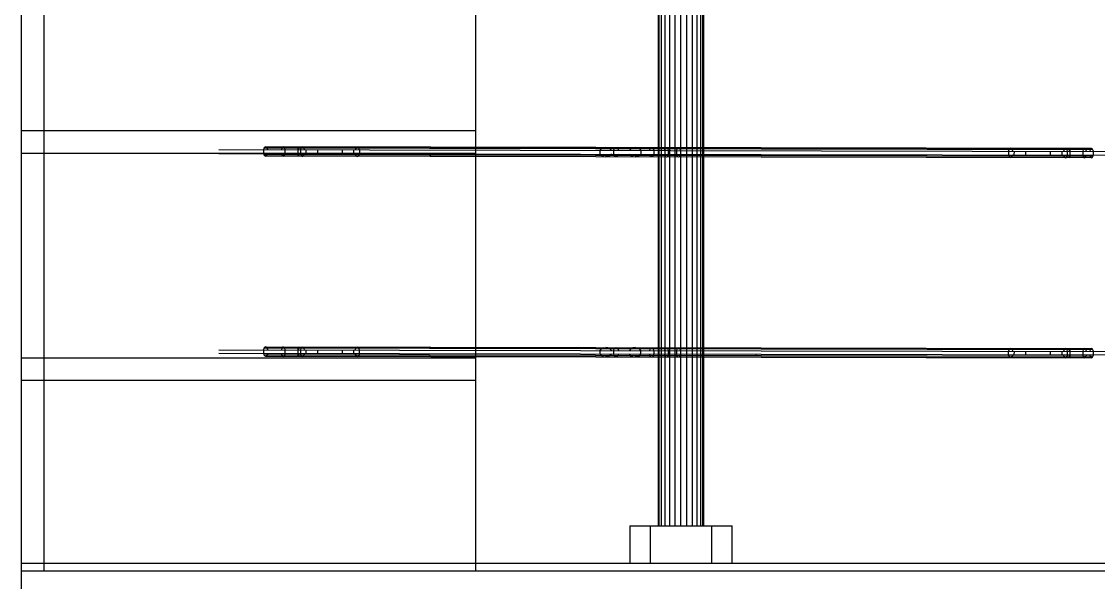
# Model space of a CAD drawing. Header units: inches. Extents: x 0 to 54693, y 0 to 31146.
# Drawn here: x 50653.2 to 51127.7, y 14348.5 to 14595.5 of the extents above; entities that cross this region are included whole.
import ezdxf

# ---------------------------------------------------------------- set-up
doc = ezdxf.new("R2010")
doc.units = ezdxf.units.IN
doc.header["$MEASUREMENT"] = 0
doc.layers.add('Added', color=3, linetype='Continuous')

msp = doc.modelspace()

# ---------------------------------------------------------------- linework, layer by layer
at = {"layer": 'Added', "linetype": 'Continuous', "lineweight": -2, "ltscale": 0.18}
for p, q in [((50653.23, 13843.54), (50653.23, 18243.35)), ((50663.23, 14353.54), (50663.23, 15333.24)), ((50853.23, 15333.24), (50853.23, 14353.54)), ((50933.73, 15327.61), (50933.73, 14373.47)), ((50934.07, 14373.47), (50934.07, 15327.61)), ((50935.07, 15327.61), (50935.07, 14373.47)), ((50936.66, 15327.61), (50936.66, 14373.47)), ((50938.73, 15327.61), (50938.73, 14373.47)), ((50941.14, 14373.47), (50941.14, 15327.61)), ((50943.73, 14373.47), (50943.73, 15327.61)), ((50946.32, 14373.47), (50946.32, 15327.61)), ((50948.73, 15327.61), (50948.73, 14373.47)), ((50950.8, 15327.61), (50950.8, 14373.47)), ((50952.39, 15327.61), (50952.39, 14373.47)), ((50953.39, 14373.47), (50953.39, 15327.61)), ((50953.73, 15327.61), (50953.73, 14373.47)), ((50653.23, 14547.51), (50853.23, 14547.51)), ((50653.23, 14537.51), (50853.23, 14537.51)), ((50740.08, 14537.48), (51150.06, 14536.71)), ((50740.09, 14539.12), (51150.07, 14538.35)), ((50759.77, 14539.09), (50759.76, 14537.44)), ((50759.76, 14537.44), (50760, 14536.79)), ((50760.02, 14539.74), (50759.77, 14539.09)), ((51125.22, 14536.1), (50760, 14536.79)), ((50760, 14536.79), (50760.34, 14536.36)), ((50760.36, 14540.17), (50760.02, 14539.74)), ((51125.23, 14539.05), (50760.02, 14539.74)), ((50760.75, 14540.32), (50760.36, 14540.17)), ((51124.96, 14539.49), (50760.36, 14540.17)), ((51124.64, 14539.64), (50760.75, 14540.32)), ((50761.13, 14540.17), (50760.75, 14540.32)), ((50761.11, 14536.35), (50761.45, 14536.78)), ((50761.47, 14539.74), (50761.13, 14540.17)), ((50761.45, 14536.78), (50761.7, 14537.44)), ((50761.71, 14539.08), (50761.47, 14539.74)), ((50767.75, 14537.43), (50767.95, 14536.77)), ((50767.97, 14539.72), (50767.76, 14539.07)), ((50767.95, 14536.77), (50768.23, 14536.34)), ((50768.25, 14540.15), (50767.97, 14539.72)), ((50768.58, 14540.3), (50768.25, 14540.15)), ((50768.9, 14540.15), (50768.58, 14540.3)), ((50768.88, 14536.34), (50769.17, 14536.77)), ((50769.18, 14539.72), (50768.9, 14540.15)), ((50769.17, 14536.77), (50769.38, 14537.42)), ((50769.38, 14539.07), (50769.18, 14539.72)), ((50769.38, 14537.42), (50769.38, 14539.07)), ((50775.07, 14537.41), (50775.08, 14539.06)), ((50775.09, 14536.76), (50775.07, 14537.41)), ((50775.08, 14539.06), (50775.1, 14539.71)), ((50775.11, 14536.33), (50775.09, 14536.76)), ((50775.1, 14539.71), (50775.13, 14540.14)), ((50775.13, 14540.14), (50775.17, 14540.29)), ((50775.17, 14540.29), (50775.2, 14540.14)), ((50775.21, 14536.76), (50775.18, 14536.33)), ((50775.2, 14540.14), (50775.23, 14539.71)), ((50775.23, 14537.41), (50775.21, 14536.76)), ((50775.23, 14539.71), (50775.24, 14539.06)), ((50776.08, 14539.05), (50776.07, 14537.41)), ((50776.07, 14537.41), (50776.3, 14536.76)), ((50776.31, 14539.71), (50776.08, 14539.05)), ((50776.3, 14536.76), (50776.61, 14536.33)), ((50776.63, 14540.14), (50776.31, 14539.71)), ((50776.99, 14540.29), (50776.63, 14540.14)), ((50777.35, 14540.14), (50776.99, 14540.29)), ((50777.33, 14536.32), (50777.65, 14536.75)), ((50777.67, 14539.71), (50777.35, 14540.14)), ((50777.65, 14536.75), (50777.88, 14537.41)), ((50777.89, 14539.05), (50777.67, 14539.71)), ((50778.61, 14537.41), (50778.61, 14539.05)), ((50783.58, 14539.04), (50783.57, 14537.4)), ((50794.57, 14537.38), (50794.58, 14539.02)), ((50799.54, 14539.01), (50799.53, 14537.37)), ((50800.48, 14536.71), (50800.26, 14537.36)), ((50800.5, 14539.66), (50800.27, 14539.01)), ((50800.8, 14536.28), (50800.48, 14536.71)), ((50800.82, 14540.09), (50800.5, 14539.66)), ((50801.18, 14540.24), (50800.82, 14540.09)), ((50801.54, 14540.09), (50801.18, 14540.24)), ((50801.84, 14536.71), (50801.52, 14536.28)), ((50801.52, 14536.28), (50801.84, 14536.71)), ((50801.54, 14540.09), (50801.85, 14539.66)), ((50802.07, 14537.36), (50801.84, 14536.71)), ((50801.84, 14536.71), (50802.07, 14537.36)), ((50802.08, 14539.01), (50801.85, 14539.66)), ((50802.08, 14539.01), (50802.07, 14537.36)), ((50908.07, 14537.16), (50908.08, 14538.81)), ((50908.07, 14537.16), (50908.7, 14536.51)), ((50908.08, 14538.81), (50908.71, 14539.46)), ((50908.71, 14539.46), (50909.59, 14539.89)), ((50909.59, 14539.89), (50910.58, 14540.04)), ((50911.58, 14539.89), (50910.58, 14540.04)), ((50911.58, 14539.89), (50912.45, 14539.45)), ((50913.07, 14537.15), (50912.44, 14536.5)), ((50913.08, 14538.8), (50912.45, 14539.45)), ((50914.11, 14537.15), (50914.12, 14538.8)), ((50914.37, 14536.5), (50914.11, 14537.15)), ((50914.12, 14538.8), (50914.38, 14539.45)), ((50914.38, 14539.45), (50914.74, 14539.88)), ((50914.74, 14539.88), (50915.15, 14540.03)), ((50915.15, 14540.03), (50915.56, 14539.88)), ((50915.56, 14539.88), (50915.91, 14539.45)), ((50916.15, 14537.15), (50915.89, 14536.49)), ((50915.91, 14539.45), (50916.16, 14538.79)), ((50921.7, 14536.48), (50921.07, 14537.14)), ((50921.71, 14539.44), (50921.08, 14538.78)), ((50922.59, 14539.86), (50921.71, 14539.44)), ((50921.71, 14539.44), (50922.59, 14539.86)), ((50923.58, 14540.01), (50922.59, 14539.86)), ((50924.58, 14539.86), (50923.58, 14540.01)), ((50924.58, 14539.86), (50925.45, 14539.43)), ((50925.44, 14536.48), (50926.07, 14537.13)), ((50925.45, 14539.43), (50926.08, 14538.77)), ((50926.08, 14538.77), (50926.07, 14537.13)), ((50930.18, 14536.47), (50929.96, 14537.12)), ((50929.97, 14538.77), (50930.2, 14539.42)), ((50930.2, 14539.42), (50930.52, 14539.85)), ((50930.52, 14539.85), (50930.88, 14540)), ((50930.88, 14540), (50931.24, 14539.85)), ((50931.24, 14539.85), (50931.55, 14539.42)), ((50931.77, 14537.12), (50931.54, 14536.46)), ((50931.55, 14539.42), (50931.78, 14538.76)), ((50931.78, 14538.76), (50931.77, 14537.12)), ((50936.74, 14536.45), (50936.54, 14537.11)), ((50936.55, 14538.75), (50936.75, 14539.41)), ((50936.75, 14539.41), (50937.03, 14539.84)), ((50937.03, 14539.84), (50937.35, 14539.99)), ((50937.35, 14539.99), (50937.67, 14539.84)), ((50937.67, 14539.84), (50937.94, 14539.41)), ((50938.13, 14537.11), (50937.93, 14536.45)), ((50937.94, 14539.41), (50938.14, 14538.75)), ((50938.14, 14538.75), (50938.13, 14537.11)), ((50941.92, 14537.1), (50941.93, 14538.74)), ((50942.11, 14536.44), (50941.92, 14537.1)), ((50941.93, 14538.74), (50942.12, 14539.4)), ((50942.12, 14539.4), (50942.39, 14539.83)), ((50942.39, 14539.83), (50942.69, 14539.98)), ((50942.69, 14539.98), (50942.99, 14539.83)), ((50942.99, 14539.83), (50943.25, 14539.4)), ((50943.43, 14537.1), (50943.24, 14536.44)), ((50943.25, 14539.4), (50943.44, 14538.74)), ((51088.08, 14538.47), (51088.07, 14536.83)), ((51088.07, 14536.83), (51088.29, 14536.17)), ((51088.08, 14538.47), (51088.31, 14539.12)), ((51088.31, 14539.12), (51088.63, 14539.55)), ((51088.99, 14539.7), (51088.63, 14539.55)), ((51088.99, 14539.7), (51089.35, 14539.55)), ((51089.35, 14539.55), (51089.66, 14539.12)), ((51089.88, 14536.82), (51089.65, 14536.17)), ((51089.65, 14536.17), (51089.88, 14536.82)), ((51089.89, 14538.47), (51089.66, 14539.12)), ((51090.6, 14536.82), (51090.61, 14538.47)), ((51095.58, 14538.46), (51095.57, 14536.81)), ((51106.57, 14536.79), (51106.58, 14538.44)), ((51111.54, 14538.43), (51111.53, 14536.78)), ((51112.26, 14536.78), (51112.48, 14536.13)), ((51112.5, 14539.08), (51112.27, 14538.42)), ((51112.82, 14539.51), (51112.5, 14539.08)), ((51113.18, 14539.66), (51112.82, 14539.51)), ((51113.54, 14539.51), (51113.18, 14539.66)), ((51113.85, 14539.08), (51113.54, 14539.51)), ((51113.84, 14536.12), (51114.07, 14536.78)), ((51114.08, 14538.42), (51113.85, 14539.08)), ((51114.07, 14536.78), (51114.08, 14538.42)), ((51114.91, 14538.42), (51114.94, 14539.07)), ((51114.92, 14536.12), (51114.91, 14536.78)), ((51114.94, 14539.07), (51114.97, 14539.5)), ((51114.97, 14539.5), (51115, 14539.65)), ((51115, 14539.65), (51115.03, 14539.5)), ((51115.03, 14539.5), (51115.06, 14539.07)), ((51115.07, 14536.77), (51115.04, 14536.12)), ((51115.06, 14539.07), (51115.08, 14538.42)), ((51115.08, 14538.42), (51115.07, 14536.77)), ((51120.77, 14538.41), (51120.76, 14536.76)), ((51120.76, 14536.76), (51120.96, 14536.11)), ((51120.97, 14539.06), (51120.77, 14538.41)), ((51121.25, 14539.49), (51120.97, 14539.06)), ((51121.57, 14539.64), (51121.25, 14539.49)), ((51121.89, 14539.49), (51121.57, 14539.64)), ((51122.16, 14539.06), (51121.89, 14539.49)), ((51122.14, 14536.11), (51122.35, 14536.76)), ((51122.36, 14538.41), (51122.16, 14539.06)), ((51123.84, 14536.76), (51124.03, 14536.1)), ((51124.05, 14539.06), (51123.85, 14538.4)), ((51124.33, 14539.49), (51124.05, 14539.06)), ((51124.64, 14539.64), (51124.33, 14539.49)), ((51124.96, 14539.49), (51124.64, 14539.64)), ((51125.23, 14539.05), (51124.96, 14539.49)), ((51125.22, 14536.1), (51125.42, 14536.76)), ((51125.43, 14538.4), (51125.23, 14539.05)), ((51125.42, 14536.76), (51125.43, 14538.4)), ((50760.34, 14536.36), (51124.94, 14535.67)), ((50760.34, 14536.36), (50760.72, 14536.21)), ((50760.72, 14536.21), (50761.11, 14536.35)), ((51124.62, 14535.52), (50760.72, 14536.21)), ((50768.23, 14536.34), (50768.56, 14536.19)), ((50768.56, 14536.19), (50768.88, 14536.34)), ((50775.15, 14536.18), (50775.11, 14536.33)), ((50775.18, 14536.33), (50775.15, 14536.18)), ((50776.61, 14536.33), (50776.97, 14536.17)), ((50776.97, 14536.17), (50777.33, 14536.32)), ((50800.8, 14536.28), (50801.16, 14536.13)), ((50801.16, 14536.13), (50801.52, 14536.28)), ((50908.7, 14536.51), (50909.56, 14536.08)), ((50909.56, 14536.08), (50910.56, 14535.92)), ((50911.56, 14536.07), (50910.56, 14535.92)), ((50911.56, 14536.07), (50912.44, 14536.5)), ((50914.72, 14536.07), (50914.37, 14536.5)), ((50915.13, 14535.92), (50914.72, 14536.07)), ((50915.53, 14536.06), (50915.13, 14535.92)), ((50915.89, 14536.49), (50915.53, 14536.06)), ((50921.7, 14536.48), (50922.56, 14536.05)), ((50922.56, 14536.05), (50923.56, 14535.9)), ((50924.56, 14536.05), (50923.56, 14535.9)), ((50925.44, 14536.48), (50924.56, 14536.05)), ((50930.5, 14536.04), (50930.18, 14536.47)), ((50930.86, 14535.89), (50930.5, 14536.04)), ((50931.22, 14536.04), (50930.86, 14535.89)), ((50931.54, 14536.46), (50931.22, 14536.04)), ((50937.01, 14536.02), (50936.74, 14536.45)), ((50937.33, 14535.87), (50937.01, 14536.02)), ((50937.65, 14536.02), (50937.33, 14535.87)), ((50937.93, 14536.45), (50937.65, 14536.02)), ((50942.37, 14536.01), (50942.11, 14536.44)), ((50942.67, 14535.86), (50942.37, 14536.01)), ((50942.97, 14536.01), (50942.67, 14535.86)), ((50943.24, 14536.44), (50942.97, 14536.01)), ((51088.61, 14535.74), (51088.29, 14536.17)), ((51088.61, 14535.74), (51088.97, 14535.59)), ((51088.97, 14535.59), (51089.33, 14535.74)), ((51089.65, 14536.17), (51089.33, 14535.74)), ((51089.33, 14535.74), (51089.65, 14536.17)), ((51112.48, 14536.13), (51112.8, 14535.69)), ((51112.8, 14535.69), (51113.16, 14535.54)), ((51113.16, 14535.54), (51113.52, 14535.69)), ((51113.52, 14535.69), (51113.84, 14536.12)), ((51114.95, 14535.69), (51114.92, 14536.12)), ((51114.98, 14535.54), (51114.95, 14535.69)), ((51115.01, 14535.69), (51114.98, 14535.54)), ((51115.04, 14536.12), (51115.01, 14535.69)), ((51120.96, 14536.11), (51121.23, 14535.68)), ((51121.23, 14535.68), (51121.55, 14535.53)), ((51121.55, 14535.53), (51121.87, 14535.68)), ((51121.87, 14535.68), (51122.14, 14536.11)), ((51124.03, 14536.1), (51124.31, 14535.67)), ((51124.31, 14535.67), (51124.62, 14535.52)), ((51124.62, 14535.52), (51124.94, 14535.67)), ((51124.94, 14535.67), (51125.22, 14536.1)), ((50760.02, 14451.65), (50759.77, 14451)), ((50760.36, 14452.08), (50760.02, 14451.65)), ((51125.23, 14450.97), (50760.02, 14451.65)), ((50760.75, 14452.23), (50760.36, 14452.08)), ((50760.36, 14452.08), (51124.96, 14451.4)), ((50761.13, 14452.08), (50760.75, 14452.23)), ((50760.75, 14452.23), (51124.64, 14451.55)), ((50761.47, 14451.65), (50761.13, 14452.08)), ((50761.71, 14450.99), (50761.47, 14451.65)), ((50767.97, 14451.64), (50767.76, 14450.98)), ((50768.25, 14452.07), (50767.97, 14451.64)), ((50768.58, 14452.21), (50768.25, 14452.07)), ((50768.9, 14452.06), (50768.58, 14452.21)), ((50769.18, 14451.63), (50768.9, 14452.06)), ((50769.38, 14450.98), (50769.18, 14451.63)), ((50775.08, 14450.97), (50775.1, 14451.62)), ((50775.1, 14451.62), (50775.13, 14452.05)), ((50775.13, 14452.05), (50775.17, 14452.2)), ((50775.17, 14452.2), (50775.2, 14452.05)), ((50775.2, 14452.05), (50775.23, 14451.62)), ((50775.23, 14451.62), (50775.24, 14450.97)), ((50776.31, 14451.62), (50776.08, 14450.97)), ((50776.63, 14452.05), (50776.31, 14451.62)), ((50776.99, 14452.2), (50776.63, 14452.05)), ((50777.35, 14452.05), (50776.99, 14452.2)), ((50777.67, 14451.62), (50777.35, 14452.05)), ((50777.89, 14450.96), (50777.67, 14451.62)), ((50800.27, 14450.92), (50800.5, 14451.58)), ((50800.5, 14451.58), (50800.82, 14452)), ((50800.82, 14452), (50801.18, 14452.15)), ((50801.54, 14452), (50801.18, 14452.15)), ((50801.85, 14451.57), (50801.54, 14452)), ((50802.08, 14450.92), (50801.85, 14451.57)), ((50908.08, 14450.72), (50908.71, 14451.37)), ((50908.71, 14451.37), (50909.59, 14451.8)), ((50909.59, 14451.8), (50908.71, 14451.37)), ((50909.59, 14451.8), (50910.58, 14451.95)), ((50911.58, 14451.8), (50910.58, 14451.95)), ((50912.45, 14451.37), (50911.58, 14451.8)), ((50913.08, 14450.71), (50912.45, 14451.37)), ((50914.12, 14450.71), (50914.38, 14451.36)), ((50914.38, 14451.36), (50914.74, 14451.79)), ((50914.74, 14451.79), (50915.15, 14451.94)), ((50915.15, 14451.94), (50915.56, 14451.79)), ((50915.56, 14451.79), (50915.91, 14451.36)), ((50915.91, 14451.36), (50916.16, 14450.7)), ((50921.71, 14451.35), (50921.08, 14450.7)), ((50922.59, 14451.78), (50921.71, 14451.35)), ((50921.71, 14451.35), (50922.59, 14451.78)), ((50923.58, 14451.92), (50922.59, 14451.78)), ((50923.58, 14451.92), (50924.58, 14451.77)), ((50924.58, 14451.77), (50925.45, 14451.34)), ((50926.08, 14450.69), (50925.45, 14451.34)), ((50929.97, 14450.68), (50930.2, 14451.33)), ((50930.2, 14451.33), (50930.52, 14451.76)), ((50930.52, 14451.76), (50930.88, 14451.91)), ((50930.88, 14451.91), (50931.24, 14451.76)), ((50931.24, 14451.76), (50931.55, 14451.33)), ((50931.55, 14451.33), (50931.78, 14450.68)), ((50936.55, 14450.67), (50936.75, 14451.32)), ((50936.75, 14451.32), (50937.03, 14451.75)), ((50937.03, 14451.75), (50937.35, 14451.9)), ((50937.35, 14451.9), (50937.67, 14451.75)), ((50937.67, 14451.75), (50937.94, 14451.32)), ((50937.94, 14451.32), (50938.14, 14450.66)), ((50941.93, 14450.66), (50942.12, 14451.31)), ((50942.12, 14451.31), (50942.39, 14451.74)), ((50942.39, 14451.74), (50942.69, 14451.89)), ((50942.69, 14451.89), (50942.99, 14451.74)), ((50942.99, 14451.74), (50943.25, 14451.31)), ((50943.25, 14451.31), (50943.44, 14450.65)), ((51088.31, 14451.04), (51088.63, 14451.47)), ((51088.63, 14451.47), (51088.31, 14451.04)), ((51088.99, 14451.61), (51088.63, 14451.47)), ((51088.99, 14451.61), (51089.35, 14451.46)), ((51089.35, 14451.46), (51089.66, 14451.03)), ((51112.82, 14451.42), (51112.5, 14450.99)), ((51113.18, 14451.57), (51112.82, 14451.42)), ((51113.54, 14451.42), (51113.18, 14451.57)), ((51113.85, 14450.99), (51113.54, 14451.42)), ((51114.94, 14450.99), (51114.97, 14451.42)), ((51114.97, 14451.42), (51115, 14451.57)), ((51115, 14451.57), (51115.03, 14451.42)), ((51115.03, 14451.42), (51115.06, 14450.99)), ((51121.25, 14451.4), (51120.97, 14450.97)), ((51121.57, 14451.55), (51121.25, 14451.4)), ((51121.89, 14451.4), (51121.57, 14451.55)), ((51122.16, 14450.97), (51121.89, 14451.4)), ((51124.33, 14451.4), (51124.05, 14450.97)), ((51124.64, 14451.55), (51124.33, 14451.4)), ((51124.96, 14451.4), (51124.64, 14451.55)), ((51125.23, 14450.97), (51124.96, 14451.4)), ((50653.23, 14447.51), (50853.23, 14447.51)), ((51150.06, 14448.62), (50740.08, 14449.39)), ((50740.09, 14451.03), (51150.07, 14450.27)), ((50759.77, 14451), (50759.76, 14449.35)), ((50759.76, 14449.35), (50760, 14448.7)), ((51125.22, 14448.01), (50760, 14448.7)), ((50760, 14448.7), (50760.34, 14448.27)), ((50760.34, 14448.27), (51124.94, 14447.58)), ((50760.34, 14448.27), (50760.72, 14448.12)), ((50760.72, 14448.12), (50761.11, 14448.27)), ((50760.72, 14448.12), (51124.62, 14447.44)), ((50761.11, 14448.27), (50761.45, 14448.69)), ((50761.45, 14448.69), (50761.7, 14449.35)), ((50767.75, 14449.34), (50767.95, 14448.68)), ((50767.95, 14448.68), (50768.23, 14448.25)), ((50768.23, 14448.25), (50768.56, 14448.1)), ((50768.56, 14448.1), (50768.88, 14448.25)), ((50768.88, 14448.25), (50769.17, 14448.68)), ((50769.17, 14448.68), (50769.38, 14449.33)), ((50769.38, 14449.33), (50769.38, 14450.98)), ((50775.07, 14449.32), (50775.08, 14450.97)), ((50775.09, 14448.67), (50775.07, 14449.32)), ((50775.11, 14448.24), (50775.09, 14448.67)), ((50775.15, 14448.09), (50775.11, 14448.24)), ((50775.18, 14448.24), (50775.15, 14448.09)), ((50775.21, 14448.67), (50775.18, 14448.24)), ((50775.23, 14449.32), (50775.21, 14448.67)), ((50776.08, 14450.97), (50776.07, 14449.32)), ((50776.07, 14449.32), (50776.3, 14448.67)), ((50776.3, 14448.67), (50776.61, 14448.24)), ((50776.61, 14448.24), (50776.97, 14448.09)), ((50776.97, 14448.09), (50777.33, 14448.24)), ((50777.33, 14448.24), (50777.65, 14448.66)), ((50777.65, 14448.66), (50777.88, 14449.32)), ((50778.61, 14449.32), (50778.61, 14450.96)), ((50783.58, 14450.95), (50783.57, 14449.31)), ((50794.57, 14449.29), (50794.58, 14450.93)), ((50799.54, 14450.92), (50799.53, 14449.28)), ((50800.26, 14449.28), (50800.48, 14448.62)), ((50800.8, 14448.19), (50800.48, 14448.62)), ((50800.48, 14448.62), (50800.8, 14448.19)), ((50800.8, 14448.19), (50801.16, 14448.04)), ((50801.52, 14448.19), (50801.16, 14448.04)), ((50801.84, 14448.62), (50801.52, 14448.19)), ((50801.52, 14448.19), (50801.84, 14448.62)), ((50802.07, 14449.27), (50801.84, 14448.62)), ((50802.07, 14449.27), (50802.08, 14450.92)), ((50908.07, 14449.07), (50908.08, 14450.72)), ((50908.07, 14449.07), (50908.7, 14448.42)), ((50909.56, 14447.99), (50908.7, 14448.42)), ((50909.56, 14447.99), (50910.56, 14447.84)), ((50911.56, 14447.98), (50910.56, 14447.84)), ((50912.44, 14448.41), (50911.56, 14447.98)), ((50913.07, 14449.07), (50912.44, 14448.41)), ((50914.11, 14449.06), (50914.12, 14450.71)), ((50914.37, 14448.41), (50914.11, 14449.06)), ((50914.72, 14447.98), (50914.37, 14448.41)), ((50915.13, 14447.83), (50914.72, 14447.98)), ((50915.53, 14447.98), (50915.13, 14447.83)), ((50915.89, 14448.41), (50915.53, 14447.98)), ((50916.15, 14449.06), (50915.89, 14448.41)), ((50921.7, 14448.39), (50921.07, 14449.05)), ((50922.56, 14447.96), (50921.7, 14448.39)), ((50922.56, 14447.96), (50923.56, 14447.81)), ((50924.56, 14447.96), (50923.56, 14447.81)), ((50924.56, 14447.96), (50925.44, 14448.39)), ((50925.44, 14448.39), (50926.07, 14449.04)), ((50926.07, 14449.04), (50926.08, 14450.69)), ((50930.18, 14448.38), (50929.96, 14449.03)), ((50930.5, 14447.95), (50930.18, 14448.38)), ((50930.86, 14447.8), (50930.5, 14447.95)), ((50931.22, 14447.95), (50930.86, 14447.8)), ((50931.54, 14448.38), (50931.22, 14447.95)), ((50931.77, 14449.03), (50931.54, 14448.38)), ((50931.78, 14450.68), (50931.77, 14449.03)), ((50936.74, 14448.37), (50936.54, 14449.02)), ((50937.01, 14447.94), (50936.74, 14448.37)), ((50937.33, 14447.79), (50937.01, 14447.94)), ((50937.65, 14447.94), (50937.33, 14447.79)), ((50937.93, 14448.36), (50937.65, 14447.94)), ((50938.13, 14449.02), (50937.93, 14448.36)), ((50938.14, 14450.66), (50938.13, 14449.02)), ((50941.92, 14449.01), (50941.93, 14450.66)), ((50942.11, 14448.36), (50941.92, 14449.01)), ((50942.37, 14447.93), (50942.11, 14448.36)), ((50942.67, 14447.78), (50942.37, 14447.93)), ((50942.97, 14447.93), (50942.67, 14447.78)), ((50943.24, 14448.35), (50942.97, 14447.93)), ((50943.43, 14449.01), (50943.24, 14448.35)), ((50977.03, 14448.95), (50976.78, 14448.95)), ((51088.07, 14448.74), (51088.08, 14450.38)), ((51088.07, 14448.74), (51088.29, 14448.08)), ((51088.31, 14451.04), (51088.08, 14450.38)), ((51088.61, 14447.65), (51088.29, 14448.08)), ((51088.97, 14447.5), (51088.61, 14447.65)), ((51089.33, 14447.65), (51088.97, 14447.5)), ((51089.65, 14448.08), (51089.33, 14447.65)), ((51089.33, 14447.65), (51089.65, 14448.08)), ((51089.88, 14448.73), (51089.65, 14448.08)), ((51089.65, 14448.08), (51089.88, 14448.73)), ((51089.66, 14451.03), (51089.89, 14450.38)), ((51090.6, 14448.73), (51090.61, 14450.38)), ((51095.58, 14450.37), (51095.57, 14448.72)), ((51106.57, 14448.7), (51106.58, 14450.35)), ((51111.54, 14450.34), (51111.53, 14448.69)), ((51112.26, 14448.69), (51112.48, 14448.04)), ((51112.5, 14450.99), (51112.27, 14450.34)), ((51112.48, 14448.04), (51112.8, 14447.61)), ((51112.8, 14447.61), (51113.16, 14447.46)), ((51113.16, 14447.46), (51113.52, 14447.61)), ((51113.52, 14447.61), (51113.84, 14448.03)), ((51113.84, 14448.03), (51114.07, 14448.69)), ((51114.08, 14450.33), (51113.85, 14450.99)), ((51114.07, 14448.69), (51114.08, 14450.33)), ((51114.91, 14450.33), (51114.94, 14450.99)), ((51114.92, 14448.03), (51114.91, 14448.69)), ((51114.95, 14447.6), (51114.92, 14448.03)), ((51114.98, 14447.45), (51114.95, 14447.6)), ((51115.01, 14447.6), (51114.98, 14447.45)), ((51115.04, 14448.03), (51115.01, 14447.6)), ((51115.07, 14448.69), (51115.04, 14448.03)), ((51115.06, 14450.99), (51115.08, 14450.33)), ((51115.08, 14450.33), (51115.07, 14448.69)), ((51120.77, 14450.32), (51120.76, 14448.68)), ((51120.76, 14448.68), (51120.96, 14448.02)), ((51120.97, 14450.97), (51120.77, 14450.32)), ((51120.96, 14448.02), (51121.23, 14447.59)), ((51121.23, 14447.59), (51121.55, 14447.44)), ((51121.55, 14447.44), (51121.87, 14447.59)), ((51121.87, 14447.59), (51122.14, 14448.02)), ((51122.14, 14448.02), (51122.35, 14448.67)), ((51122.36, 14450.32), (51122.16, 14450.97)), ((51123.84, 14448.67), (51124.03, 14448.02)), ((51124.05, 14450.97), (51123.85, 14450.31)), ((51124.03, 14448.02), (51124.31, 14447.59)), ((51124.31, 14447.59), (51124.62, 14447.44)), ((51124.62, 14447.44), (51124.94, 14447.58)), ((51124.94, 14447.58), (51125.22, 14448.01)), ((51125.22, 14448.01), (51125.42, 14448.67)), ((51125.43, 14450.31), (51125.23, 14450.97)), ((51125.42, 14448.67), (51125.43, 14450.31)), ((50853.23, 14437.51), (50653.23, 14437.51)), ((50921.23, 14373.47), (50921.23, 14357.02)), ((50921.23, 14373.47), (50966.23, 14373.47)), ((50930.23, 14373.47), (50930.23, 14357.02)), ((50957.23, 14373.47), (50957.23, 14357.02)), ((50966.23, 14357.02), (50966.23, 14373.47)), ((50653.23, 14357.02), (51234.23, 14357.02)), ((51253.23, 14353.54), (50653.23, 14353.54))]:
    msp.add_line(p, q, dxfattribs=at)

doc.saveas('drawing.dxf')
